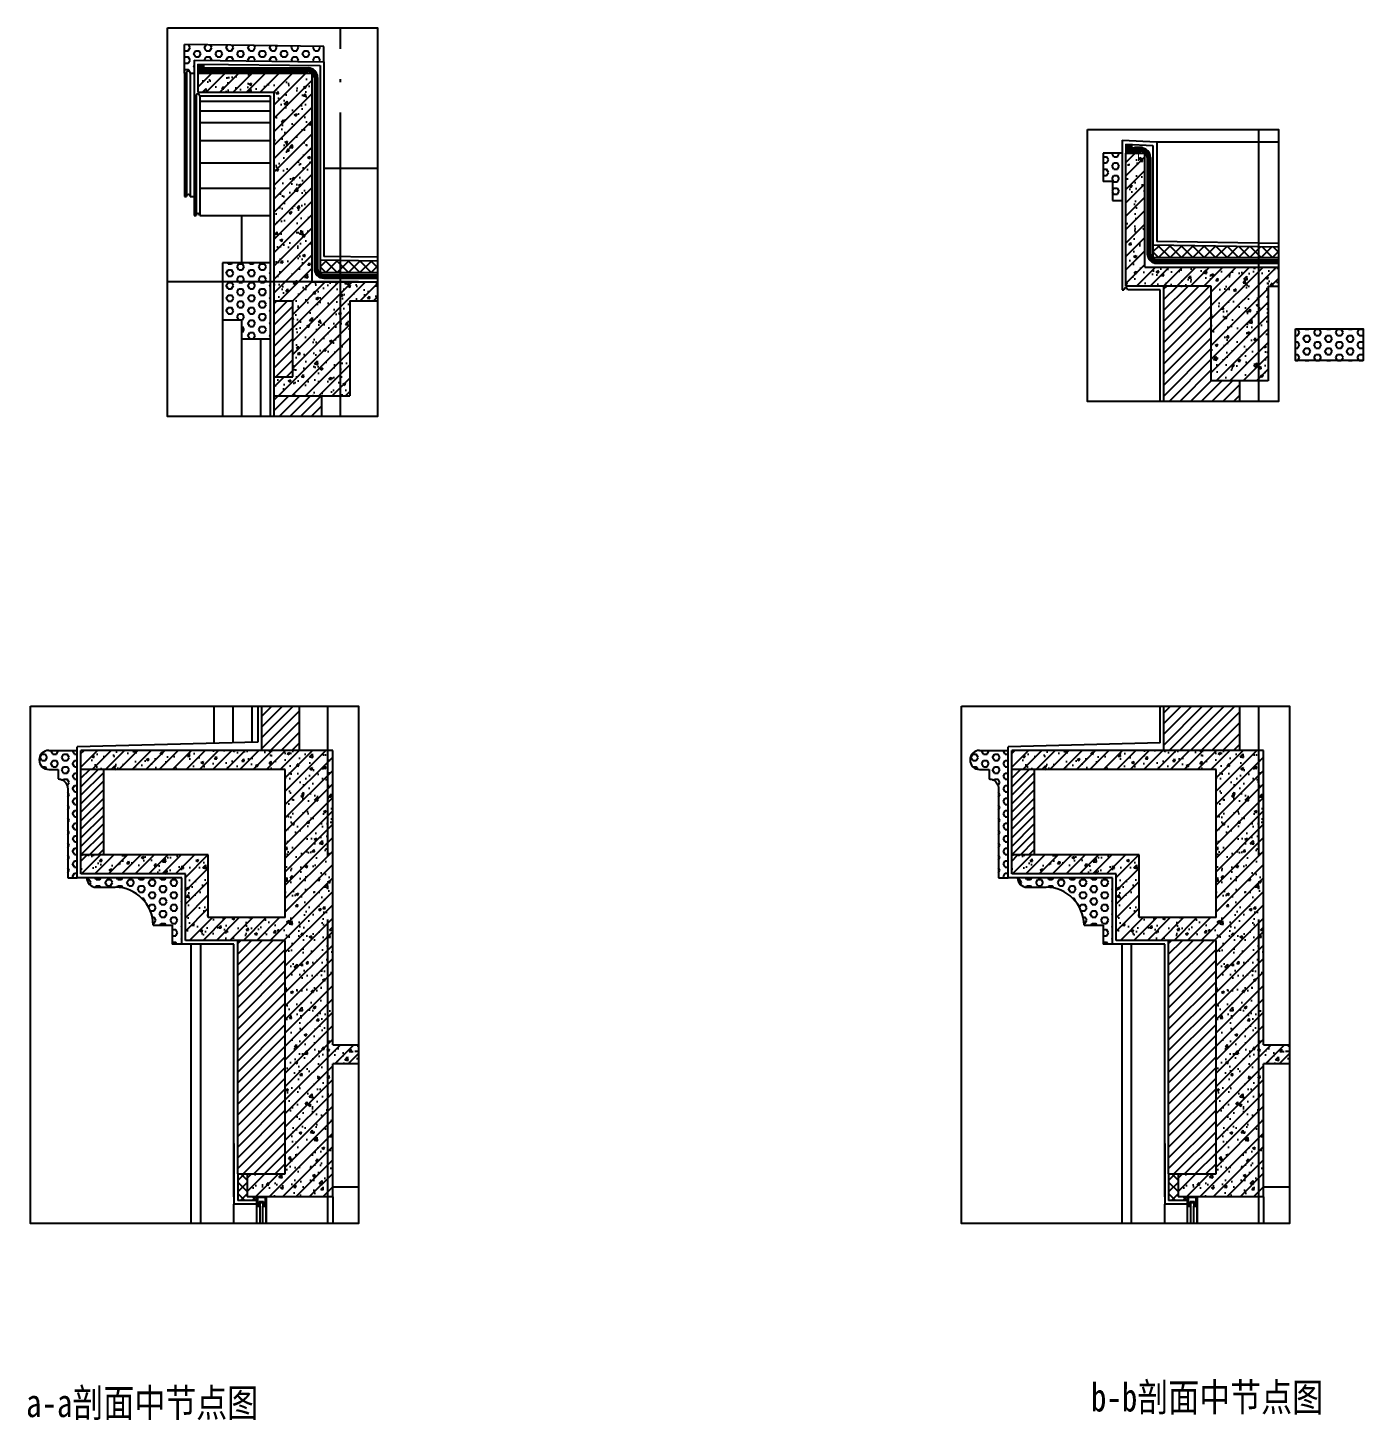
# Model space of a CAD drawing. Extents: x 0 to 125661, y -104936 to 8656.
# Drawn here: x 4810 to 11839, y -33379 to -26047 of the extents above; entities that cross this region are included whole.
import ezdxf

# ---------------------------------------------------------------- set-up
doc = ezdxf.new("R2010")
doc.units = 0
doc.header["$LTSCALE"] = 800
doc.header["$MEASUREMENT"] = 0
doc.linetypes.add('DOTE', pattern=[2.42, 2, -0.2, 0.02, -0.2])
doc.linetypes.add('HIDDEN2', pattern=[0.1875, 0.125, -0.0625])
doc.layers.get('0').update_dxf_attribs({"linetype": 'CONTINUOUS'})
doc.layers.get('Defpoints').update_dxf_attribs({"color": 1, "linetype": 'CONTINUOUS'})
for name, color, linetype in [('0仿石装饰剖', 7, 'CONTINUOUS'), ('A-外窗', 145, 'CONTINUOUS'), ('A-立面看线', 117, 'CONTINUOUS'), ('DOTE', 28, 'CONTINUOUS'), ('PUB_HATCH', 8, 'CONTINUOUS'), ('PUB_TEXT', 7, 'CONTINUOUS'), ('WALL', 50, 'CONTINUOUS'), ('WINDOW', 145, 'CONTINUOUS'), ('看线1', 7, 'CONTINUOUS'), ('门窗', 4, 'CONTINUOUS'), ('防水', 249, 'CONTINUOUS'), ('面层', 123, 'CONTINUOUS')]:
    doc.layers.add(name, color=color, linetype=linetype)
doc.styles.add('房间名称', font='SIMHEI.TTF', dxfattribs={"width": 0.8})

msp = doc.modelspace()

# ---------------------------------------------------------------- hatches: boundary and pattern name
at = {"layer": 'PUB_HATCH'}
h = msp.add_hatch(dxfattribs=at)
h.set_pattern_fill('HEX', color=256, scale=20, style=0)
h.set_pattern_definition([(0, (5634.925, -27685.355), (0, 32.99556), [19.05, -38.1]), (120, (5634.925, -27685.355), (-28.575, -16.4978), [19.05, -38.1]), (60, (5653.975, -27685.355), (-28.575, 16.4978), [19.05, -38.1])])
h.paths.add_polyline_path([(6085, -27285.3), (5835, -27285.3), (5835, -27585.3), (5935, -27585.3), (5935, -27685.4), (6085, -27685.4)])
h.paths.add_polyline_path([(6368, -26144.6), (5634.9, -26135.3), (5634.9, -26285.3), (5644.9, -26285.3, -0.999999), (5664.9, -26285.3), (5684.9, -26285.3), (5684.9, -26217.9), (6368, -26225.4)])
h = msp.add_hatch(dxfattribs=at)
h.set_pattern_fill('钢筋混凝土', color=256, scale=20, style=0)
h.set_pattern_definition([(45, (5704.94, -27985.355), (-35.3553, 35.3553), []), (50, (5704.94, -27985.35), (143.452, -12.5504), [15, -165]), (355, (5704.94, -27985.35), (-27.75, 150.438), [12, -132]), (100.451, (5716.89, -27986.4), (115.702, 137.888), [12.748, -140.228]), (46.184, (5704.94, -27945.35), (213.448, -33.104), [22.5, -247.5]), (96.636, (5722.73, -27948.11), (186.933, 194.824), [19.122, -210.343]), (351.184, (5704.94, -27945.35), (186.932, 194.824), [18, -198]), (21, (5724.94, -27955.35), (119.3814, -80.524), [15, -165]), (326, (5724.94, -27955.35), (48.663, 145.03), [12, -132]), (71.451, (5734.89, -27962.07), (168.045, 64.506), [12.748, -140.228]), (37.5, (5704.94, -27985.355), (2.432, 66.5788), [0, -130.4, 0, -134, 0, -132.5]), (7.5, (5704.94, -27985.355), (52.614, 78.8823), [0, -76.4, 0, -127.4, 0, -50.5]), (327.5, (5660.34, -27985.355), (106.7645, -4.511), [0, -50, 0, -156, 0, -207]), (317.5, (5640.34, -27985.355), (116.6372, 20.021), [0, -65, 0, -103.6, 0, -147])])
h.paths.add_polyline_path([(6305, -26285.4), (5704.9, -26285.4), (5704.9, -26385.4), (6105, -26385.4), (6105, -27485.4), (6205, -27485.4), (6205, -27885.4), (6105, -27885.4), (6105, -27985.4), (6505, -27985.4), (6505, -27485.4), (6651.1, -27485.4), (6651.1, -27385.4), (6305, -27385.4)])
h = msp.add_hatch(dxfattribs=at)
h.set_pattern_fill('HEX', color=256, scale=20, style=0)
h.set_pattern_definition([(0, (10469.966, -26956.796), (0, 32.9956), [19.05, -38.1]), (120, (10469.966, -26956.796), (-28.575, -16.4978), [19.05, -38.1]), (60, (10489.016, -26956.796), (-28.575, 16.4978), [19.05, -38.1])])
h.paths.add_polyline_path([(10570, -26706.7), (10470, -26706.7), (10470, -26856.8), (10520, -26856.8), (10520, -26956.8), (10570, -26956.8)])
h = msp.add_hatch(dxfattribs=at)
h.set_pattern_fill('钢筋混凝土', color=256, scale=20, style=0)
h.set_pattern_definition([(45, (-546084.4, -205977.22), (-35.355339, 35.355339), []), (50, (-546084.4, -205977.22), (143.452037, -12.550427), [15, -165]), (355, (-546084.4, -205977.22), (-27.750267, 150.438427), [12, -132]), (100.4514, (-546072.45, -205978.27), (115.701876, 137.88791), [12.748038, -140.228422]), (46.1842, (-546084.4, -205937.22), (213.44821, -33.103803), [22.5, -247.5]), (96.6356, (-546066.61, -205939.98), (186.93254, 194.823574), [19.12206, -210.3426]), (351.1842, (-546084.4, -205937.22), (186.93239, 194.82372), [18, -198]), (21, (-546064.4, -205947.22), (119.38141, -80.523778), [15, -165]), (326, (-546064.4, -205947.22), (48.663066, 145.03001), [12, -132]), (71.4514, (-546054.45, -205953.93), (168.044526, 64.5061), [12.748038, -140.228422]), (37.5, (-546084.4, -205977.22), (2.431971, 66.5787708), [0, -130.4, 0, -134, 0, -132.5]), (7.5, (-546084.4, -205977.22), (52.6139075, 78.882342), [0, -76.4, 0, -127.4, 0, -50.5]), (327.5, (-546129, -205977.22), (106.764487, -4.5109743), [0, -50, 0, -156, 0, -207]), (317.5, (-546149, -205977.22), (116.637234, 20.020996), [0, -65, 0, -103.6, 0, -147])])
h.paths.add_polyline_path([(11394, -27406.7), (11394, -27306.7), (10690, -27306.7), (10690, -26706.7), (10590, -26706.7), (10590, -27406.7), (11040, -27406.7), (11040, -27906.7), (11340, -27906.7), (11340, -27406.7)])
h = msp.add_hatch(dxfattribs=at)
h.set_pattern_fill('多孔材料', color=256, scale=15, style=0)
h.set_pattern_definition([(45, (10762.824, -27256.715), (-30, 30), []), (135, (10762.824, -27256.715), (-30, -30), [])])
h.paths.add_polyline_path([(11394, -27256.7), (11394, -27202.4), (10732.8, -27192.4), (10732.8, -27256.7), (10840, -27256.7), (10840, -27256.7)])
h = msp.add_hatch(dxfattribs=at)
h.set_pattern_fill('多孔材料', color=256, scale=15, style=0)
h.set_pattern_definition([(45, (6377.814, -27335.355), (-30, 30), []), (135, (6377.814, -27335.355), (-30, -30), [])])
h.paths.add_polyline_path([(6651.1, -27335.4), (6651.1, -27275.6), (6347.8, -27271.1), (6347.8, -27335.4), (6455, -27335.4), (6455, -27335.4)])
h = msp.add_hatch(dxfattribs=at)
h.set_pattern_fill('普通砖', color=256, scale=30, style=0)
h.set_pattern_definition([(45, (10789.97, -27986.024), (-28.2136, 28.2136), [])])
h.paths.add_polyline_path([(11040, -27406.7), (10790, -27406.7), (10790, -28014.7), (11190, -28014.7), (11190, -27906.7), (11040, -27906.7)])
h = msp.add_hatch(dxfattribs=at)
h.set_pattern_fill('普通砖', color=256, scale=30, style=0)
h.set_pattern_definition([(45, (6104.988, -28064.664), (-28.2136, 28.2136), [])])
h.paths.add_polyline_path([(6205, -27485.4), (6105, -27485.4), (6105, -27885.4), (6205, -27885.4)])
h.paths.add_polyline_path([(6355, -27985.4), (6105, -27985.4), (6105, -28093.3), (6355, -28093.3)])
h = msp.add_hatch(dxfattribs=at)
h.set_pattern_fill('HEX', color=256, scale=20, style=0)
h.set_pattern_definition([(0, (11247.77, -27799.67), (0, 32.9956), [19.05, -38.1]), (120, (11247.77, -27799.67), (-28.575, -16.4978), [19.05, -38.1]), (60, (11266.82, -27799.67), (-28.575, 16.4978), [19.05, -38.1])])
h.paths.add_polyline_path([(11483.5, -27632.3), (11483.5, -27799.7), (11839.4, -27799.7), (11839.4, -27632.3)])
h = msp.add_hatch(dxfattribs=at)
h.set_pattern_fill('普通砖', color=256, scale=30, style=0)
h.set_pattern_definition([(45, (5889.6, -29823.895), (-28.2136, 28.2136), [])])
h.paths.add_polyline_path([(6239.6, -29852.5), (6239.6, -29619.6), (6039.6, -29619.6), (6039.6, -29852.5)])
h = msp.add_hatch(dxfattribs=at)
h.set_pattern_fill('普通砖', color=256, scale=30, style=0)
h.set_pattern_definition([(45, (10789.97, -29823.895), (-28.2136, 28.2136), [])])
h.paths.add_polyline_path([(11190, -29619.6), (10790, -29619.6), (10790, -29852.5), (11190, -29852.5)])
h = msp.add_hatch(dxfattribs=at)
h.set_pattern_fill('HEX', color=256, scale=20, style=0)
h.set_pattern_definition([(0, (40430.813, -37824.328), (0, 32.99556), [19.05, -38.1]), (120, (40430.813, -37824.328), (-28.574993, -16.49778), [19.05, -38.1]), (60, (40449.863, -37824.328), (-28.574993, 16.49778), [19.05, -38.1])])
h.paths.add_polyline_path([(5069.4, -29852.5), (4919.4, -29852.5, 1), (4919.4, -29952.6), (4969.4, -29952.6), (4969.4, -30002.6), (4975.9, -30003), (4982.4, -30004.3), (4988.6, -30006.4), (4994.4, -30009.3), (4999.9, -30012.9), (5004.8, -30017.2), (5009.1, -30022.2), (5012.7, -30027.6), (5015.6, -30033.5), (5017.7, -30039.7), (5019, -30046.1), (5019.4, -30052.6), (5019.4, -30522.6), (5069.4, -30522.6)])
h.paths.add_polyline_path([(5619.6, -30522.6), (5119.4, -30522.6, 0.414217), (5168.5, -30572.6), (5267.4, -30572.6, -0.414213), (5469.5, -30772.6), (5569.6, -30772.6), (5569.6, -30872.7), (5619.6, -30872.7)])
h = msp.add_hatch(dxfattribs=at)
h.set_pattern_fill('钢筋混凝土', color=256, scale=20, style=0)
h.set_pattern_definition([(45, (5089.42, -32202.57), (-35.3553, 35.3553), []), (50, (5089.42, -32202.57), (143.452, -12.5504), [15, -165]), (355, (5089.42, -32202.57), (-27.75, 150.4384), [12, -132]), (100.4514, (5101.38, -32203.62), (115.702, 137.888), [12.748, -140.2284]), (46.184, (5089.42, -32162.57), (213.448, -33.104), [22.5, -247.5]), (96.636, (5107.2, -32165.33), (186.933, 194.824), [19.122, -210.343]), (351.184, (5089.42, -32162.57), (186.932, 194.824), [18, -198]), (21, (5109.42, -32172.57), (119.3814, -80.524), [15, -165]), (326, (5109.42, -32172.57), (48.663, 145.03), [12, -132]), (71.4514, (5119.37, -32179.28), (168.0445, 64.506), [12.748, -140.2284]), (37.5, (5089.42, -32202.57), (2.432, 66.5788), [0, -130.4, 0, -134, 0, -132.5]), (7.5, (5089.42, -32202.57), (52.6139, 78.8823), [0, -76.4, 0, -127.4, 0, -50.5]), (327.5, (5044.82, -32202.57), (106.7645, -4.511), [0, -50, 0, -156, 0, -207]), (317.5, (5024.82, -32202.57), (116.6372, 20.021), [0, -65, 0, -103.6, 0, -147])])
h.paths.add_polyline_path([(6414.6, -29852.5), (5089.4, -29852.5), (5089.4, -29952.5), (6164.6, -29952.5), (6164.6, -30732.7), (5759.6, -30732.7), (5759.6, -30402.6), (5089.4, -30402.6), (5089.4, -30502.6), (5639.6, -30502.6), (5639.6, -30852.7), (6164.6, -30852.7), (6164.6, -32082.6), (5964.6, -32082.6), (5964.6, -32202.6), (6414.6, -32202.6), (6414.6, -31502.6), (6551, -31502.6), (6551, -31402.6), (6414.6, -31402.6)])
h = msp.add_hatch(dxfattribs=at)
h.set_pattern_fill('HEX', color=256, scale=20, style=0)
h.set_pattern_definition([(0, (45331.184, -37824.328), (0, 32.99556), [19.05, -38.1]), (120, (45331.184, -37824.328), (-28.574993, -16.49778), [19.05, -38.1]), (60, (45350.234, -37824.328), (-28.574993, 16.49778), [19.05, -38.1])])
h.paths.add_polyline_path([(9969.8, -29852.5), (9819.8, -29852.5, 1), (9819.8, -29952.6), (9869.8, -29952.6), (9869.8, -30002.6), (9876.3, -30003), (9882.7, -30004.3), (9888.9, -30006.4), (9894.8, -30009.3), (9900.2, -30012.9), (9905.1, -30017.2), (9909.5, -30022.2), (9913.1, -30027.6), (9916, -30033.5), (9918.1, -30039.7), (9919.4, -30046.1), (9919.8, -30052.6), (9919.8, -30522.6), (9969.8, -30522.6)])
h.paths.add_polyline_path([(10519.9, -30522.6), (10019.8, -30522.6, 0.414217), (10068.9, -30572.6), (10167.8, -30572.6, -0.414213), (10369.9, -30772.6), (10469.9, -30772.6), (10469.9, -30872.7), (10519.9, -30872.7)])
h = msp.add_hatch(dxfattribs=at)
h.set_pattern_fill('钢筋混凝土', color=256, scale=20, style=0)
h.set_pattern_definition([(45, (9989.793, -32202.57), (-35.3553, 35.3553), []), (50, (9989.79, -32202.57), (143.452, -12.5504), [15, -165]), (355, (9989.8, -32202.57), (-27.75, 150.4384), [12, -132]), (100.4514, (10001.75, -32203.62), (115.702, 137.888), [12.748, -140.2284]), (46.184, (9989.8, -32162.57), (213.448, -33.104), [22.5, -247.5]), (96.636, (10007.58, -32165.33), (186.933, 194.824), [19.122, -210.343]), (351.184, (9989.8, -32162.57), (186.932, 194.824), [18, -198]), (21, (10009.79, -32172.57), (119.3814, -80.524), [15, -165]), (326, (10009.8, -32172.57), (48.663, 145.03), [12, -132]), (71.4514, (10019.74, -32179.28), (168.0445, 64.506), [12.748, -140.2284]), (37.5, (9989.793, -32202.57), (2.432, 66.5788), [0, -130.4, 0, -134, 0, -132.5]), (7.5, (9989.79, -32202.57), (52.6139, 78.8823), [0, -76.4, 0, -127.4, 0, -50.5]), (327.5, (9945.193, -32202.57), (106.7645, -4.511), [0, -50, 0, -156, 0, -207]), (317.5, (9925.19, -32202.57), (116.6372, 20.021), [0, -65, 0, -103.6, 0, -147])])
h.paths.add_polyline_path([(11315, -29852.5), (9989.8, -29852.5), (9989.8, -29952.5), (11065, -29952.5), (11065, -30732.7), (10659.9, -30732.7), (10659.9, -30402.6), (9989.8, -30402.6), (9989.8, -30502.6), (10539.9, -30502.6), (10539.9, -30852.7), (11065, -30852.7), (11065, -32082.6), (10865, -32082.6), (10865, -32202.6), (11315, -32202.6), (11315, -31502.6), (11451.4, -31502.6), (11451.4, -31402.6), (11315, -31402.6)])
h = msp.add_hatch(dxfattribs=at)
h.set_pattern_fill('ANSI31', color=256, scale=20, style=0)
h.set_pattern_definition([(45, (5089.422, -30402.572), (-22.4506, 22.4506), [])])
h.paths.add_polyline_path([(5209.4, -29952.5), (5089.4, -29952.5), (5089.4, -30402.6), (5209.4, -30402.6)])
h = msp.add_hatch(dxfattribs=at)
h.set_pattern_fill('ANSI31', color=256, scale=20, style=0)
h.set_pattern_definition([(45, (9989.793, -30402.572), (-22.4506, 22.4506), [])])
h.paths.add_polyline_path([(10109.8, -29952.5), (9989.8, -29952.5), (9989.8, -30402.6), (10109.8, -30402.6)])
h = msp.add_hatch(dxfattribs=at)
h.set_pattern_fill('普通砖', color=256, scale=30, style=0)
h.set_pattern_definition([(45, (5914.6, -32053.92), (-28.2136, 28.2136), [])])
h.paths.add_polyline_path([(6164.6, -30852.7), (5914.6, -30852.7), (5914.6, -32082.6), (6164.6, -32082.6)])
h = msp.add_hatch(dxfattribs=at)
h.set_pattern_fill('普通砖', color=256, scale=30, style=0)
h.set_pattern_definition([(45, (10814.97, -32053.92), (-28.2136, 28.2136), [])])
h.paths.add_polyline_path([(11065, -30852.7), (10815, -30852.7), (10815, -32082.6), (11065, -32082.6)])
h = msp.add_hatch(dxfattribs=at)
h.set_pattern_fill('多孔材料', color=256, scale=15, style=0)
h.set_pattern_definition([(45, (31050.67, -36321.7), (-30.00003, 30.00003), []), (135, (31050.67, -36321.7), (-30.00003, -30.00003), [])])
h.paths.add_polyline_path([(5964.6, -32082.6), (5914.6, -32082.6), (5914.6, -32222.6), (6014.6, -32222.6), (6014.6, -32202.6), (5964.6, -32202.6)])
h = msp.add_hatch(dxfattribs=at)
h.set_pattern_fill('多孔材料', color=256, scale=15, style=0)
h.set_pattern_definition([(45, (35951.04, -36321.7), (-30.00003, 30.00003), []), (135, (35951.04, -36321.7), (-30.00003, -30.00003), [])])
h.paths.add_polyline_path([(10865, -32082.6), (10815, -32082.6), (10815, -32222.6), (10915, -32222.6), (10915, -32202.6), (10865, -32202.6)])
at = {"layer": '防水', "linetype": 'HIDDEN2'}
for points in [[(5705.1, -26238.2), (5705.1, -26285.4), (5734.9, -26285.4), (5734.9, -26239.7)], [(10590.2, -26659.6), (10590.2, -26706.7), (10620, -26706.7), (10620, -26661.1)]]:
    msp.add_hatch(color=256, dxfattribs=at).paths.add_polyline_path(points)

# ---------------------------------------------------------------- linework, layer by layer
for p, q in [((6368, -26225.4), (6368, -26144.6)), ((10470, -26706.7), (10470, -26856.8)), ((10570, -26706.7), (10470, -26706.7)), ((10520, -26856.8), (10470, -26856.8)), ((10520, -26856.8), (10520, -26956.8)), ((10520, -26956.8), (10570, -26956.8)), ((10590, -27306.7), (10590, -26956.8))]:
    msp.add_line(p, q)
at = {"layer": '0仿石装饰剖'}
msp.add_lwpolyline([(11483.5, -27632.3), (11839.4, -27632.3), (11839.4, -27799.7), (11483.5, -27799.7)], close=True, dxfattribs=at)
at = {"layer": 'A-外窗'}
for p, q in [((6064.6, -32343), (6064.6, -32202.6)), ((10965, -32343), (10965, -32202.6))]:
    msp.add_line(p, q, dxfattribs=at)
at = {"layer": 'A-立面看线'}
for p, q in [((5634.9, -26285.3), (5634.9, -26935.4)), ((5644.9, -26285.3), (5644.9, -26935.4)), ((5664.9, -26285.3), (5664.9, -26935.4)), ((5684.9, -26405.4), (5684.9, -27035.4)), ((5694.9, -26405.4), (5694.9, -27035.4)), ((5714.9, -26405.4), (5714.9, -27035.4)), ((5714.9, -26433.2), (6085, -26433.2)), ((5714.9, -26484.8), (6085, -26484.8)), ((5714.9, -26546), (6085, -26546)), ((5714.9, -26640.5), (6085, -26640.5)), ((10753, -26646.7), (11394, -26646.7)), ((5714.9, -26757.4), (6085, -26757.4)), ((6368, -26785.4), (6651.1, -26785.4)), ((5714.9, -26890.9), (6085, -26890.9)), ((5634.9, -26935.4), (5644.9, -26935.4)), ((5664.9, -26935.4), (5684.9, -26935.4)), ((5684.9, -27035.4), (5694.9, -27035.4)), ((5714.9, -27035.4), (6085, -27035.4)), ((5935, -27035.4), (5935, -27285.3)), ((5835, -27585.3), (5835, -28093.3)), ((5935, -27685.4), (5935, -28093.3)), ((6035, -27685.4), (6035, -28093.3)), ((5789.6, -29619.6), (5789.6, -29814.6)), ((5889.6, -29619.6), (5889.6, -29812)), ((5989.6, -29619.6), (5989.6, -29809.5)), ((5669.6, -32343), (5669.6, -30872.7)), ((5719.6, -32343), (5719.6, -30872.7)), ((10570, -32343), (10570, -30872.7)), ((10620, -32343), (10620, -30872.7)), ((6551, -32152.6), (6414.6, -32152.6)), ((11451.4, -32152.6), (11315, -32152.6)), ((5894.6, -32343), (5894.6, -32242.6)), ((6414.6, -32202.6), (6414.6, -32343)), ((10795, -32343), (10795, -32242.6)), ((11315, -32202.6), (11315, -32343))]:
    msp.add_line(p, q, dxfattribs=at)
msp.add_arc((5654.9, -26935.4), 10, 0, 180, dxfattribs=at)
at = {"layer": 'Defpoints'}
for points in [[(5544.8, -26047.2), (6651.1, -26047.2), (6651.1, -28093.3), (5544.8, -28093.3)], [(10387.7, -26583.1), (11394, -26583.1), (11394, -28014.7), (10387.7, -28014.7)], [(4823.9, -29619.6), (6551, -29619.6), (6551, -32343), (4823.9, -32343)], [(9724.3, -29619.6), (11451.4, -29619.6), (11451.4, -32343), (9724.3, -32343)]]:
    msp.add_lwpolyline(points, close=True, dxfattribs=at)
at = {"layer": 'DOTE', "linetype": 'DOTE'}
for p, q in [((6454.8, -28093.3), (6454.8, -26047.2)), ((11289.8, -28014.7), (11289.8, -26583.1)), ((6551, -27385.4), (5544.8, -27385.4)), ((6389.4, -32343), (6389.4, -29619.6)), ((11290, -32343), (11290, -29619.6))]:
    msp.add_line(p, q, dxfattribs=at)
at = {"layer": 'WALL'}
for p, q in [((5704.9, -26285.3), (5704.9, -26385.4)), ((5704.9, -26285.4), (6305, -26285.4)), ((6305, -26285.4), (6305, -27385.4)), ((5704.9, -26385.4), (6105, -26385.4)), ((6105, -26385.4), (6105, -28093.3)), ((10590, -26706.7), (10690, -26706.7)), ((10590, -27406.7), (10590, -26706.7)), ((10590, -26706.7), (10690, -26706.7)), ((10690, -27306.7), (10690, -26706.7)), ((10690, -27306.7), (11394, -27306.7)), ((6305, -27385.4), (6651.1, -27385.4)), ((11040, -27406.7), (10590, -27406.7)), ((10790, -28014.7), (10790, -27406.7)), ((11040, -27906.7), (11040, -27406.7)), ((11340, -27406.7), (11340, -27906.7)), ((11340, -27406.7), (11394, -27406.7)), ((6105, -27485.4), (6205, -27485.4)), ((6205, -27885.4), (6205, -27485.4)), ((6505, -27485.4), (6505, -27985.4)), ((6505, -27485.4), (6651.1, -27485.4)), ((6105, -27885.4), (6205, -27885.4)), ((11340, -27906.7), (11040, -27906.7)), ((11190, -28014.7), (11190, -27906.7)), ((6105, -27985.4), (6505, -27985.4)), ((6355, -27985.4), (6355, -28093.3)), ((6039.6, -29619.6), (6039.6, -29852.5)), ((6239.6, -29852.5), (6239.6, -29619.6)), ((10790, -29852.5), (10790, -29619.6)), ((11190, -29852.5), (11190, -29619.6)), ((6414.6, -29852.5), (5089.4, -29852.5)), ((5089.4, -30502.6), (5089.4, -29852.5)), ((6414.6, -31402.6), (6414.6, -29852.5)), ((11315, -29852.5), (9989.8, -29852.5)), ((9989.8, -30502.6), (9989.8, -29852.5)), ((11315, -31402.6), (11315, -29852.5)), ((6164.6, -29952.5), (5089.4, -29952.5)), ((5209.4, -30402.6), (5209.4, -29952.5)), ((6164.6, -30732.7), (6164.6, -29952.5)), ((11065, -29952.5), (9989.8, -29952.5)), ((10109.8, -30402.6), (10109.8, -29952.5)), ((11065, -30732.7), (11065, -29952.5)), ((5759.6, -30402.6), (5089.4, -30402.6)), ((5759.6, -30732.7), (5759.6, -30402.6)), ((10659.9, -30402.6), (9989.8, -30402.6)), ((10659.9, -30732.7), (10659.9, -30402.6)), ((5639.6, -30502.6), (5089.4, -30502.6)), ((5639.6, -30852.7), (5639.6, -30502.6)), ((10539.9, -30502.6), (9989.8, -30502.6)), ((10539.9, -30852.7), (10539.9, -30502.6)), ((6164.6, -30732.7), (5759.6, -30732.7)), ((11065, -30732.7), (10659.9, -30732.7)), ((6164.6, -30852.7), (5639.6, -30852.7)), ((5914.6, -32082.6), (5914.6, -30852.7)), ((6164.6, -32082.6), (6164.6, -30852.7)), ((11065, -30852.7), (10539.9, -30852.7)), ((10815, -32082.6), (10815, -30852.7)), ((11065, -32082.6), (11065, -30852.7)), ((6414.6, -31402.6), (6551, -31402.6)), ((11315, -31402.6), (11451.4, -31402.6)), ((6551, -31502.6), (6414.6, -31502.6)), ((6414.6, -32202.6), (6414.6, -31502.6)), ((11451.4, -31502.6), (11315, -31502.6)), ((11315, -32202.6), (11315, -31502.6)), ((5914.6, -32082.6), (6164.6, -32082.6)), ((5964.6, -32082.6), (5964.6, -32202.6)), ((10815, -32082.6), (11065, -32082.6)), ((10865, -32082.6), (10865, -32202.6)), ((6414.6, -32202.6), (5964.6, -32202.6)), ((11315, -32202.6), (10865, -32202.6))]:
    msp.add_line(p, q, dxfattribs=at)
at = {"layer": 'WINDOW'}
for p, q in [((6014.6, -32343), (6014.6, -32202.6)), ((6014.6, -32252.6), (6032.1, -32252.6)), ((6018.6, -32206.6), (6018.6, -32248.6)), ((6060.6, -32206.6), (6018.6, -32206.6)), ((6018.6, -32248.6), (6028.1, -32248.6)), ((6028.1, -32228.6), (6051.1, -32228.6)), ((6028.1, -32248.6), (6028.1, -32228.6)), ((6032.1, -32232.6), (6047.1, -32232.6)), ((6032.1, -32252.6), (6032.1, -32232.6)), ((6047.1, -32232.6), (6047.1, -32252.6)), ((6047.1, -32252.6), (6064.6, -32252.6)), ((6051.1, -32228.6), (6051.1, -32248.6)), ((6051.1, -32248.6), (6060.6, -32248.6)), ((6060.6, -32248.6), (6060.6, -32206.6)), ((6064.6, -32202.6), (6064.6, -32343)), ((10915, -32343), (10915, -32202.6)), ((10915, -32252.6), (10932.5, -32252.6)), ((10919, -32206.6), (10919, -32248.6)), ((10961, -32206.6), (10919, -32206.6)), ((10919, -32248.6), (10928.5, -32248.6)), ((10928.5, -32228.6), (10951.5, -32228.6)), ((10928.5, -32248.6), (10928.5, -32228.6)), ((10932.5, -32232.6), (10947.5, -32232.6)), ((10932.5, -32252.6), (10932.5, -32232.6)), ((10947.5, -32232.6), (10947.5, -32252.6)), ((10947.5, -32252.6), (10965, -32252.6)), ((10951.5, -32228.6), (10951.5, -32248.6)), ((10951.5, -32248.6), (10961, -32248.6)), ((10961, -32248.6), (10961, -32206.6)), ((10965, -32202.6), (10965, -32343))]:
    msp.add_line(p, q, dxfattribs=at)
at = {"layer": '看线1'}
for p, q in [((5634.9, -26285.3), (5634.9, -26135.3)), ((6368, -26144.6), (5634.9, -26135.3)), ((5634.9, -26285.3), (5644.9, -26285.3)), ((5664.9, -26285.3), (5684.9, -26285.3)), ((6085, -27285.3), (5835, -27285.3)), ((5835, -27285.3), (5835, -27585.3)), ((5835, -27585.3), (5935, -27585.3)), ((5935, -27585.3), (5935, -27685.4)), ((5935, -27685.4), (6085, -27685.4)), ((4919.4, -29852.5), (5069.4, -29852.5)), ((9819.8, -29852.5), (9969.8, -29852.5)), ((4919.4, -29952.6), (4969.4, -29952.6)), ((4969.4, -29952.6), (4969.4, -30002.6)), ((9819.8, -29952.6), (9869.8, -29952.6)), ((9869.8, -29952.6), (9869.8, -30002.6)), ((4969.4, -30002.6), (4975.9, -30003)), ((4975.9, -30003), (4982.4, -30004.3)), ((4982.4, -30004.3), (4988.6, -30006.4)), ((4988.6, -30006.4), (4994.4, -30009.3)), ((4994.4, -30009.3), (4999.9, -30012.9)), ((4999.9, -30012.9), (5004.8, -30017.2)), ((5004.8, -30017.2), (5009.1, -30022.2)), ((5009.1, -30022.2), (5012.7, -30027.6)), ((5012.7, -30027.6), (5015.6, -30033.5)), ((5015.6, -30033.5), (5017.7, -30039.7)), ((5017.7, -30039.7), (5019, -30046.1)), ((5019, -30046.1), (5019.4, -30052.6)), ((5019.4, -30052.6), (5019.4, -30522.6)), ((9869.8, -30002.6), (9876.3, -30003)), ((9876.3, -30003), (9882.7, -30004.3)), ((9882.7, -30004.3), (9888.9, -30006.4)), ((9888.9, -30006.4), (9894.8, -30009.3)), ((9894.8, -30009.3), (9900.2, -30012.9)), ((9900.2, -30012.9), (9905.1, -30017.2)), ((9905.1, -30017.2), (9909.5, -30022.2)), ((9909.5, -30022.2), (9913.1, -30027.6)), ((9913.1, -30027.6), (9916, -30033.5)), ((9916, -30033.5), (9918.1, -30039.7)), ((9918.1, -30039.7), (9919.4, -30046.1)), ((9919.4, -30046.1), (9919.8, -30052.6)), ((9919.8, -30052.6), (9919.8, -30522.6)), ((5019.4, -30522.6), (5069.4, -30522.6)), ((5169.5, -30572.6), (5269.5, -30572.6)), ((9919.8, -30522.6), (9969.8, -30522.6)), ((10069.8, -30572.6), (10169.9, -30572.6)), ((5469.5, -30772.6), (5569.6, -30772.6)), ((5569.6, -30772.6), (5569.6, -30872.7)), ((10369.9, -30772.6), (10469.9, -30772.6)), ((10469.9, -30772.6), (10469.9, -30872.7)), ((5619.6, -30872.7), (5569.6, -30872.7)), ((10519.9, -30872.7), (10469.9, -30872.7))]:
    msp.add_line(p, q, dxfattribs=at)
for centre, radius, start, end in [((5654.9, -26285.3), 10, 0.00014, 179.99995), ((4919.4, -29902.6), 50, 90, 270), ((9819.8, -29902.6), 50, 90, 270), ((5169, -30523), 49.6, 179.46318, 270.53615), ((5268.4, -30773.7), 201.1, 0.29868, 89.70135), ((10069.4, -30523), 49.6, 179.46318, 270.53615), ((10168.8, -30773.7), 201.1, 0.29868, 89.70135)]:
    msp.add_arc(centre, radius, start, end, dxfattribs=at)
at = {"layer": '门窗'}
for p, q in [((6032.1, -32343), (6032.1, -32252.6)), ((6047.1, -32343), (6047.1, -32252.6)), ((10932.5, -32343), (10932.5, -32252.6)), ((10947.5, -32343), (10947.5, -32252.6))]:
    msp.add_line(p, q, dxfattribs=at)
at = {"layer": '防水', "linetype": 'HIDDEN2', "const_width": 6}
for points in [[(6651.1, -27351.4), (6368, -27351.4, -0.414214), (6332, -27315.4), (6332, -26308.4, 0.414214), (6285, -26261.4), (5734.9, -26261.4)], [(6651.1, -27362.4), (6368, -27362.4, -0.414214), (6321, -27315.4), (6321, -26308.4, 0.414214), (6285, -26272.4), (5734.9, -26272.4)], [(11290, -27272.7), (10753, -27272.7, -0.414214), (10717, -27236.7), (10717, -26729.7, 0.414214), (10670, -26682.7), (10620, -26682.7)], [(11290, -27283.7), (10753, -27283.7, -0.414214), (10706, -27236.7), (10706, -26729.7, 0.414214), (10670, -26693.7), (10620, -26693.7)]]:
    msp.add_lwpolyline(points, format="xyb", dxfattribs=at)
msp.add_lwpolyline([(10634.8, -26675), (10678.5, -26675), (10656.7, -26675), (10656.7, -26747.6)], dxfattribs=at)
at = {"layer": '面层'}
for p, q in [((5684.9, -26217.9), (5684.9, -26285.3)), ((5684.9, -26217.9), (6368, -26225.4)), ((5704.9, -26238.2), (5704.9, -26285.4)), ((5704.9, -26238.2), (6348, -26245.4)), ((5734.9, -26239.7), (5734.9, -26285.4)), ((6348, -26245.4), (6348, -27335.4)), ((6368, -26225.4), (6368, -27251.4)), ((5684.9, -26285.3), (5684.9, -26405.4)), ((5734.9, -26258.4), (6285, -26258.4)), ((5734.9, -26264.4), (6285, -26264.4)), ((5734.9, -26269.4), (6285, -26269.4)), ((5734.9, -26275.4), (6285, -26275.4)), ((6318, -26308.4), (6318, -27315.4)), ((6324, -26308.4), (6324, -27315.4)), ((6329, -26308.4), (6329, -27315.4)), ((6335, -26308.4), (6335, -27315.4)), ((5684.9, -26405.4), (5694.9, -26405.4)), ((5714.9, -26405.4), (6085, -26405.4)), ((6085, -26405.4), (6085, -28093.3)), ((10570, -26639.3), (10570, -27426.9)), ((10570, -26639.3), (10753, -26646.7)), ((10590, -26659.6), (10590, -26706.7)), ((10590, -26659.6), (10733, -26666.7)), ((10620, -26661.1), (10620, -26706.7)), ((10620, -26679.7), (10670, -26679.7)), ((10620, -26685.7), (10670, -26685.7)), ((10733, -26666.7), (10733, -27256.7)), ((10753, -26646.7), (10753, -27172.8)), ((10620, -26690.7), (10670, -26690.7)), ((10620, -26696.7), (10670, -26696.7)), ((10703, -26729.7), (10703, -27236.7)), ((10709, -26729.7), (10709, -27236.7)), ((10714, -26729.7), (10714, -27236.7)), ((10720, -26729.7), (10720, -27236.7)), ((11394, -27202.4), (10733, -27192.4)), ((11394, -27182.4), (10753, -27172.8)), ((6651.1, -27275.6), (6348, -27271.1)), ((6651.1, -27255.7), (6368, -27251.4)), ((10733, -27256.7), (11394, -27256.7)), ((10753, -27269.7), (11394, -27269.7)), ((6348, -27335.4), (6651.1, -27335.4)), ((6368, -27348.4), (6651.1, -27348.4)), ((10753, -27275.7), (11394, -27275.7)), ((10753, -27280.7), (11394, -27280.7)), ((10753, -27286.7), (11394, -27286.7)), ((6368, -27354.4), (6651.1, -27354.4)), ((6368, -27359.4), (6651.1, -27359.4)), ((6368, -27365.4), (6651.1, -27365.4)), ((10570, -27426.9), (10580, -27426.9)), ((10770, -27426.7), (10600, -27426.7)), ((10770, -28014.7), (10770, -27426.7)), ((6019.6, -29619.6), (6019.6, -29808.7)), ((10770, -29812.5), (10770, -29619.6)), ((6019.6, -29808.7), (5069.4, -29833.1)), ((5069.4, -30522.6), (5069.4, -29833.1)), ((10770, -29812.5), (9969.8, -29833.1)), ((9969.8, -30522.6), (9969.8, -29833.1)), ((5619.6, -30522.6), (5069.4, -30522.6)), ((5619.6, -30872.7), (5619.6, -30522.6)), ((10519.9, -30522.6), (9969.8, -30522.6)), ((10519.9, -30872.7), (10519.9, -30522.6)), ((5894.6, -30872.7), (5619.6, -30872.7)), ((5894.6, -32202.6), (5894.6, -30872.7)), ((10795, -30872.7), (10519.9, -30872.7)), ((10795, -32202.6), (10795, -30872.7)), ((5894.6, -31922.6), (5894.6, -32242.6)), ((10795, -31922.6), (10795, -32242.6)), ((5914.6, -32082.6), (5914.6, -32222.6)), ((10815, -32082.6), (10815, -32222.6)), ((6014.6, -32242.6), (5894.6, -32242.6)), ((6014.6, -32222.6), (5914.6, -32222.6)), ((10915, -32242.6), (10795, -32242.6)), ((10915, -32222.6), (10815, -32222.6))]:
    msp.add_line(p, q, dxfattribs=at)
for centre, radius, start, end in [((6285, -26308.4), 50, 360, 90), ((6285, -26308.4), 44, 360, 90), ((6285, -26308.4), 39, 360, 90), ((6285, -26308.4), 33, 360, 90), ((5704.9, -26405.4), 10, 0, 180), ((10670, -26729.7), 50, 360, 90), ((10670, -26729.7), 44, 360, 90), ((10670, -26729.7), 39, 360, 90), ((10670, -26729.7), 33, 360, 90), ((5704.9, -27035.4), 10, 0, 180), ((10753, -27236.7), 50, 180, 270), ((10753, -27236.7), 44, 180, 270), ((10753, -27236.7), 39, 180, 270), ((10753, -27236.7), 33, 180, 270), ((6368, -27315.4), 50, 180, 270), ((6368, -27315.4), 44, 180, 270), ((6368, -27315.4), 39, 180, 270), ((6368, -27315.4), 33, 180, 270), ((10590, -27426.9), 10, 1.12739, 180)]:
    msp.add_arc(centre, radius, start, end, dxfattribs=at)

# ---------------------------------------------------------------- texts
at = {"layer": 'PUB_TEXT', "style": '房间名称', "width": 0.8}
for s, p in [('a-a剖面中节点图', (4800.4, -33362.9)), ('b-b剖面中节点图', (10406.6, -33333.2))]:
    msp.add_text(s, height=149.37, dxfattribs=at).set_placement(p)

doc.saveas('drawing.dxf')
